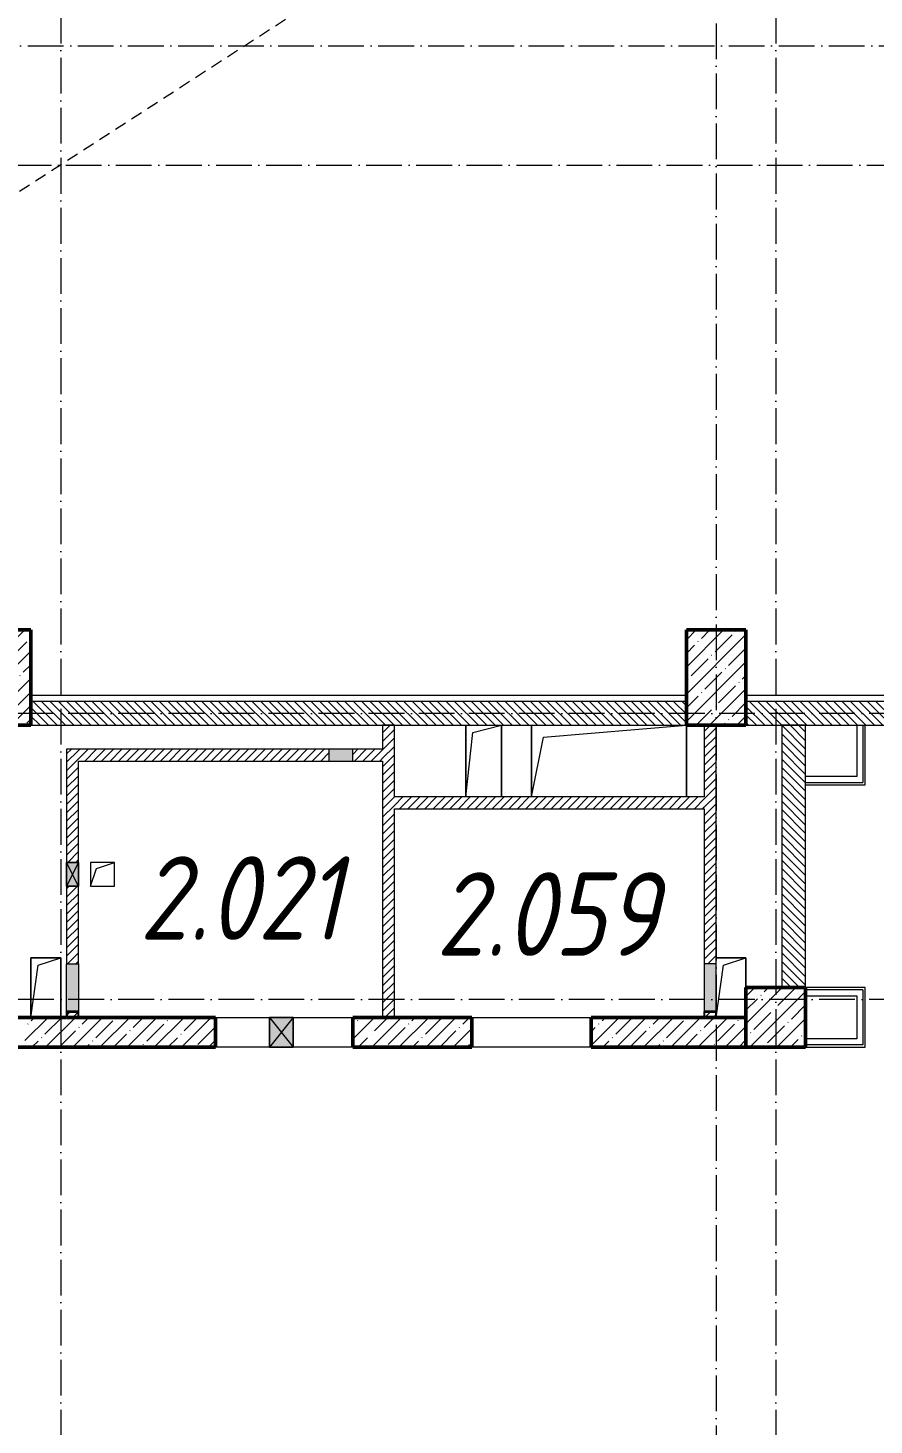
# Model space of a CAD drawing. Header units: millimetres. Extents: x -12989 to 629078, y -109036 to 555275.
# Drawn here: x 100485 to 107585, y 127725 to 139445 of the extents above; entities that cross this region are included whole.
import ezdxf

# ---------------------------------------------------------------- set-up
doc = ezdxf.new("R2010")
doc.units = ezdxf.units.MM
doc.linetypes.add('200_ШТРИХ_ш1п0_6_', pattern=[160, 100, -60])
doc.linetypes.add('50_200_ШТРИХ_1Т_ш5_п1_п1_', pattern=[700, 500, -100, 0, -100])
for name, color, linetype, lineweight in [('A-DETL-____-OTLN-3', 7, '200_ШТРИХ_ш1п0_6_', 9), ('A-DETL-GENF-OTLN', 7, 'Continuous', 9), ('A-FLOR-____-OTLN', 7, 'Continuous', 9), ('A-GENM-____-MCUT', 7, 'Continuous', 25), ('A-GENM-____-OTLN', 7, 'Continuous', 9), ('A-GENM-____-OTLN-1', 7, 'Continuous', 25), ('A-GLAZ-____-OTLN', 7, 'Continuous', 9), ('A-WALL-____-MCUT', 7, 'Continuous', 13), ('A-WALL-____-MCUT-2', 7, 'Continuous', 50), ('A-WALL-____-OTLN', 7, 'Continuous', 9), ('A-WALL-____-PATT-1', 7, 'Continuous', 9), ('A-WALL-FNSH-MCUT-1', 7, 'Continuous', 9), ('S-COLS-____-MCUT', 7, 'Continuous', 50), ('S-COLS-____-OTLN', 7, 'Continuous', 9), ('S-GRID-____-OTLN-1', 7, '50_200_ШТРИХ_1Т_ш5_п1_п1_', 9), ('Марки помещений', 7, 'Continuous', 9)]:
    doc.layers.add(name, color=color, linetype=linetype, lineweight=lineweight)
doc.layers.add('A-GLAZ-____-OTLN-1', color=7, linetype='Continuous', lineweight=9, true_color=0xc0c0c0)
doc.styles.add('ISOCPEUR_I_2', font='isocpeui.ttf', dxfattribs={"width": 0.85, "height": 2.3})
pattern_1 = [(135, (43259.71, 63713.66), (-35.35534, -35.35534), [])]
pattern_2 = [(45, (43259.71, 63713.66), (-35.35534, 35.35534), [])]

# ---------------------------------------------------------------- blocks, each defined once
blk = doc.blocks.new('BSC_Колонна _Прямоугольная - 500х500-V78-АР1_План отверстий 2 этажа в осях 1-64_Ю-ЯЯ')
at = {"layer": 'S-COLS-____-OTLN'}
h = blk.add_hatch(dxfattribs=at)
h.set_pattern_fill('FP_90', color=256, style=0, pattern_type=2)
h.set_pattern_definition([(45, (-63500, -67431.04), (-114.04925, 114.04925), []), (45, (-63385.95, -67431.04), (-114.04925, 114.04925), [201.613, -40.323, 3.353, -36.97])])
h.paths.add_polyline_path([(-250, -250), (250, -250), (250, 250), (-250, 250)], flags=0)
at = {"layer": 'S-COLS-____-MCUT'}
for p, q in [((250, 250), (-250, 250)), ((-250, 250), (-250, -250)), ((250, -250), (250, 250)), ((-250, -250), (250, -250))]:
    blk.add_line(p, q, dxfattribs=at)
blk = doc.blocks.new('BSC_Колонна _Прямоугольная - 500х800-V86-АР1_План отверстий 2 этажа в осях 1-64_Ю-ЯЯ')
at = {"layer": 'S-COLS-____-OTLN'}
h = blk.add_hatch(dxfattribs=at)
h.set_pattern_fill('FP_99', color=256, style=0, pattern_type=2)
h.set_pattern_definition([(225, (57000, 70281.04), (114.04925, -114.04925), []), (225, (56885.95, 70281.04), (114.04925, -114.04925), [201.613, -40.323, 3.353, -36.97])])
h.paths.add_polyline_path([(-250, 400), (-250, -400), (250, -400), (250, 400)], flags=0)
at = {"layer": 'S-COLS-____-MCUT'}
for p, q in [((250, 400), (-250, 400)), ((-250, 400), (-250, -400)), ((250, -400), (250, 400)), ((-250, -400), (250, -400))]:
    blk.add_line(p, q, dxfattribs=at)
blk = doc.blocks.new('BSC_Колонна _Прямоугольная - 500х800-V87-АР1_План отверстий 2 этажа в осях 1-64_Ю-ЯЯ')
at = {"layer": 'S-COLS-____-OTLN'}
h = blk.add_hatch(dxfattribs=at)
h.set_pattern_fill('FP_100', color=256, style=0, pattern_type=2)
h.set_pattern_definition([(225, (63000, 70281.04), (114.04925, -114.04925), []), (225, (62885.95, 70281.04), (114.04925, -114.04925), [201.613, -40.323, 3.353, -36.97])])
h.paths.add_polyline_path([(-250, 400), (-250, -400), (250, -400), (250, 400)], flags=0)
at = {"layer": 'S-COLS-____-MCUT'}
for p, q in [((250, 400), (-250, 400)), ((-250, 400), (-250, -400)), ((250, -400), (250, 400)), ((-250, -400), (250, -400))]:
    blk.add_line(p, q, dxfattribs=at)
blk = doc.blocks.new('AR_Отверстие Ниша - Лючок-32404098-АР1_План отверстий 2 этажа в осях 1-64_Ю-ЯЯ')
at = {"layer": 'A-GLAZ-____-OTLN'}
blk.add_hatch(color=256, dxfattribs=at).paths.add_polyline_path([(200, -50), (200, 50), (-200, 50), (-200, -50)], flags=0)
for p, q in [((200, 50), (-200, 50)), ((-200, 50), (-200, -50)), ((-200, -50), (200, -50))]:
    blk.add_line(p, q, dxfattribs=at)
blk = doc.blocks.new('AR_Отверстие Ниша - Лючок-32404066-АР1_План отверстий 2 этажа в осях 1-64_Ю-ЯЯ')
at = {"layer": 'A-GLAZ-____-OTLN'}
blk.add_hatch(color=256, dxfattribs=at).paths.add_polyline_path([(200, -50), (200, 50), (-200, 50), (-200, -50)], flags=0)
for p, q in [((-200, 50), (200, 50)), ((-200, -50), (-200, 50)), ((200, -50), (-200, -50))]:
    blk.add_line(p, q, dxfattribs=at)
blk = doc.blocks.new('AR_Отверстие Ниша - Лючок-32404042-АР1_План отверстий 2 этажа в осях 1-64_Ю-ЯЯ')
at = {"layer": 'A-GLAZ-____-OTLN'}
blk.add_hatch(color=256, dxfattribs=at).paths.add_polyline_path([(100, -50), (100, 50), (-100, 50), (-100, -50)], flags=0)
for p, q in [((100, 50), (-100, 50)), ((-100, 50), (-100, -50)), ((100, -50), (100, 50)), ((-100, -50), (100, -50))]:
    blk.add_line(p, q, dxfattribs=at)
blk = doc.blocks.new('154_Фахверк_СКБ_Швеллер - Тип_100_3960_зеркало-29769493-АР1_План отверстий 2 этажа в осях 1-64_Ю-ЯЯ')
at = {"layer": 'A-GENM-____-MCUT'}
for p, q in [((175, 50), (125, 50)), ((125, 50), (125, -50)), ((128, 47), (175, 47)), ((128, -47), (128, 47)), ((175, 47), (175, 50)), ((125, -50), (175, -50)), ((175, -47), (128, -47)), ((175, -50), (175, -47))]:
    blk.add_line(p, q, dxfattribs=at)
blk = doc.blocks.new('AR_Отверстие прямоугольное _в стене_ - AR_Отверстие прямоугольное _в стене__ВК-32402728-АР1_План отверстий 2 этажа в осях 1-64_Ю-ЯЯ')
at = {"layer": 'A-GLAZ-____-OTLN'}
blk.add_hatch(color=256, dxfattribs=at).paths.add_polyline_path([(100, 50), (-100, 50), (-100, -50), (100, -50)], flags=0)
at = {"layer": 'A-DETL-GENF-OTLN'}
for p, q in [((-100, -50), (-100, 50)), ((-100, 50), (100, 50)), ((100, 50), (-100, -50)), ((-100, 50), (100, -50)), ((100, 50), (-100, 50)), ((-100, 50), (-100, -50)), ((100, 50), (100, -50)), ((100, -50), (100, 50)), ((100, -50), (-100, -50)), ((-100, -50), (100, -50))]:
    blk.add_line(p, q, dxfattribs=at)
blk = doc.blocks.new('AR_Отверстие прямоугольное _в плите_ - AR_Отверстие прямоугольное _в плите_-30459229-АР1_План отверстий 2 этажа в осях 1-64_Ю-ЯЯ')
at = {"layer": 'A-GENM-____-OTLN'}
for p, q in [((125, 250), (-125, 250)), ((-125, 250), (-125, -250)), ((-63, 188), (125, 250)), ((125, -250), (125, 250)), ((-125, -250), (-63, 188))]:
    blk.add_line(p, q, dxfattribs=at)
blk = doc.blocks.new('AR_Отверстие прямоугольное _в плите_ - AR_Отверстие прямоугольное _в плите_-30459207-АР1_План отверстий 2 этажа в осях 1-64_Ю-ЯЯ')
at = {"layer": 'A-GENM-____-OTLN'}
for p, q in [((100, 100), (-100, 100)), ((-100, 100), (-100, -100)), ((-100, -100), (-50, 50)), ((-50, 50), (100, 100)), ((100, -100), (100, 100)), ((-100, -100), (100, -100))]:
    blk.add_line(p, q, dxfattribs=at)
blk = doc.blocks.new('AR_Отверстие прямоугольное _в плите_ - AR_Отверстие прямоугольное _в плите_-V162-АР1_План отверстий 2 этажа в осях 1-64_Ю-ЯЯ')
at = {"layer": 'A-GENM-____-OTLN'}
for p, q in [((125, 250), (-125, 250)), ((-63, 188), (125, 250)), ((125, 0), (125, 250)), ((-125, -250), (-63, 188))]:
    blk.add_line(p, q, dxfattribs=at)
blk = doc.blocks.new('AR_Отверстие прямоугольное _в плите_ - AR_Отверстие прямоугольное _в плите_-30552610-АР1_План отверстий 2 этажа в осях 1-64_Ю-ЯЯ')
at = {"layer": 'A-GENM-____-OTLN'}
for p, q in [((-150, 300), (-150, -300)), ((-150, -300), (-90, 240)), ((-90, 240), (150, 300)), ((150, -300), (150, 300))]:
    blk.add_line(p, q, dxfattribs=at)
blk = doc.blocks.new('AR_Отверстие прямоугольное _в стене__БезПР - AR_Отверстие прямоугольное _в стене__БезПР-30578456-АР1_План отверстий 2 этажа в осях 1-64_Ю-ЯЯ')
at = {"layer": 'A-GLAZ-____-OTLN-1'}
blk.add_hatch(color=256, dxfattribs=at).paths.add_polyline_path([(100, -125), (100, 125), (-100, 125), (-100, -125)], flags=0)
at = {"layer": 'A-DETL-GENF-OTLN'}
for p, q in [((-100, -125), (-100, 125)), ((-100, 125), (100, 125)), ((100, 125), (-100, -125)), ((-100, 125), (100, -125)), ((100, 125), (-100, 125)), ((-100, 125), (-100, -125)), ((100, 125), (100, -125)), ((100, -125), (100, 125)), ((100, -125), (-100, -125)), ((-100, -125), (100, -125))]:
    blk.add_line(p, q, dxfattribs=at)
at = {"layer": 'A-GLAZ-____-OTLN'}
blk.add_line((100, 125), (-100, 125), dxfattribs=at)
blk = doc.blocks.new('AR_Отверстие прямоугольное _в плите_ - AR_Отверстие прямоугольное _в плите_-30552510-АР1_План отверстий 2 этажа в осях 1-64_Ю-ЯЯ')
at = {"layer": 'A-GENM-____-OTLN'}
for p, q in [((-650, 300), (-650, -300)), ((-550, 200), (650, 300)), ((650, -300), (650, 300)), ((-650, -300), (-550, 200))]:
    blk.add_line(p, q, dxfattribs=at)
blk = doc.blocks.new('2этаж')
at = {"layer": 'S-GRID-____-OTLN-1', "color": 251, "ltscale": 0.6, "true_color": 0x636466}
for p, q in [((47408.3, 549908.8), (47408.3, 511907.5)), ((41908.3, 549620.5), (41908.3, 512048.6)), ((47908.3, 549620.5), (47908.3, 512048.6)), ((33650.4, 534597), (88482.7, 534597)), ((18845.8, 533597), (88482.7, 533597)), ((88482.7, 528997), (33650.4, 528997)), ((88482.7, 526597), (-20260.4, 526597))]:
    blk.add_line(p, q, dxfattribs=at)

msp = doc.modelspace()

# ---------------------------------------------------------------- hatches: boundary and pattern name
at = {"layer": 'A-WALL-____-PATT-1'}
h = msp.add_hatch(dxfattribs=at)
h.set_pattern_fill('FP_6', color=256, style=0, pattern_type=2)
h.set_pattern_definition(pattern_1)
h.paths.add_polyline_path([(106009.7115, 133594.7006), (106009.7115, 133794.7006), (100509.7115, 133794.7006), (100509.7115, 133594.7006), (105107.0537, 133594.7006)], flags=0)
h = msp.add_hatch(dxfattribs=at)
h.set_pattern_fill('FP_6', color=256, style=0, pattern_type=2)
h.set_pattern_definition(pattern_1)
h.paths.add_polyline_path([(111959.7115, 133594.7006), (111959.7115, 133794.7006), (106509.7115, 133794.7006), (106509.7115, 133594.7006), (110409.5557, 133594.7006)], flags=0)
h = msp.add_hatch(dxfattribs=at)
h.set_pattern_fill('FP_5', color=256, style=0, pattern_type=2)
h.set_pattern_definition(pattern_2)
h.paths.add_polyline_path([(103559.7115, 131144.7006), (103559.7115, 133594.7006), (103459.7115, 133594.7006), (103459.7115, 131144.7006)], flags=0)
h = msp.add_hatch(dxfattribs=at)
h.set_pattern_fill('FP_5', color=256, style=0, pattern_type=2)
h.set_pattern_definition(pattern_2)
h.paths.add_polyline_path([(106162.7115, 131144.7006), (106256.7115, 131144.7006), (106256.7115, 131191.7006), (106162.7115, 131191.7006)], flags=0)
h.paths.add_polyline_path([(106259.7115, 131594.7006), (106259.7115, 133594.7006), (106159.7115, 133594.7006), (106159.7115, 131594.7006), (106233.9972, 131594.7006)], flags=0)
h = msp.add_hatch(dxfattribs=at)
h.set_pattern_fill('FP_6', color=256, style=0, pattern_type=2)
h.set_pattern_definition(pattern_1)
h.paths.add_polyline_path([(106809.7115, 131394.7006), (107009.7115, 131394.7006), (107009.7115, 133594.7006), (106809.7115, 133594.7006)], flags=0)
h = msp.add_hatch(dxfattribs=at)
h.set_pattern_fill('FP_5', color=256, style=0, pattern_type=2)
h.set_pattern_definition(pattern_2)
h.paths.add_polyline_path([(100812.7115, 131144.7006), (100906.7115, 131144.7006), (100906.7115, 131191.7006), (100812.7115, 131191.7006)], flags=0)
h.paths.add_polyline_path([(100809.7115, 131594.7006), (100909.7115, 131594.7006), (100909.7115, 132244.7006), (100809.7115, 132244.7006), (100809.7115, 132239.1369)], flags=0)
h.paths.add_polyline_path([(100809.7115, 132444.7006), (100909.7115, 132444.7006), (100909.7115, 133394.7006), (100809.7115, 133394.7006)], flags=0)
h = msp.add_hatch(dxfattribs=at)
h.set_pattern_fill('FP_5', color=256, style=0, pattern_type=2)
h.set_pattern_definition(pattern_2)
h.paths.add_polyline_path([(100909.7115, 133294.7006), (103009.7115, 133294.7006), (103009.7115, 133394.7006), (100909.7115, 133394.7006)], flags=0)
h.paths.add_polyline_path([(103459.7115, 133294.7006), (103459.7115, 133394.7006), (103209.7115, 133394.7006), (103209.7115, 133294.7006), (103339.5531, 133294.7006)], flags=0)
h = msp.add_hatch(dxfattribs=at)
h.set_pattern_fill('FP_5', color=256, style=0, pattern_type=2)
h.set_pattern_definition(pattern_2)
h.paths.add_polyline_path([(103559.7115, 132894.7006), (106159.7115, 132894.7006), (106159.7115, 132994.7006), (103559.7115, 132994.7006)], flags=0)
h = msp.add_hatch(dxfattribs=at)
h.set_pattern_fill('FP_13', color=256, style=0, pattern_type=2)
h.set_pattern_definition([(45, (43259.71, 63713.66), (-114.04925, 114.04925), []), (45, (43373.76, 63713.66), (-114.04925, 114.04925), [201.612, -40.322, 3.353, -36.97])])
h.paths.add_polyline_path([(106509.7115, 130894.7006), (106509.7115, 131144.7006), (105209.7115, 131144.7006), (105209.7115, 130894.7006), (106259.7115, 130894.7006)], flags=0)
h.paths.add_polyline_path([(104209.7115, 130894.7006), (104209.7115, 131144.7006), (103209.7115, 131144.7006), (103209.7115, 130894.7006), (103339.5531, 130894.7006)], flags=0)
h.paths.add_polyline_path([(100809.7115, 130894.7006), (102059.7115, 130894.7006), (102059.7115, 131144.7006), (100459.7115, 131144.7006), (100459.7115, 130894.7006)], flags=0)

# ---------------------------------------------------------------- linework, layer by layer
at = {"layer": 'A-DETL-____-OTLN-3'}
msp.add_line((117159.7115, 148894.7006), (94259.7115, 134094.7006), dxfattribs=at)
at = {"layer": 'A-FLOR-____-OTLN'}
for p, q in [((106009.7115, 133844.7006), (100509.7115, 133844.7006)), ((111959.7115, 133844.7006), (106509.7115, 133844.7006)), ((104158.4196, 132994.7006), (104158.4196, 133594.7006)), ((104458.4196, 133594.7006), (104458.4196, 132994.7006)), ((104709.7115, 132994.7006), (104709.7115, 133594.7006)), ((106009.7115, 133594.7006), (106009.7115, 132994.7006)), ((100509.7115, 131644.7006), (100759.7115, 131644.7006)), ((100509.7115, 131144.7006), (100509.7115, 131644.7006)), ((100759.7115, 131644.7006), (100759.7115, 131144.7006)), ((106259.7115, 131644.7006), (106509.7115, 131644.7006)), ((106509.7115, 131644.7006), (106509.7115, 131394.7006))]:
    msp.add_line(p, q, dxfattribs=at)
at = {"layer": 'A-WALL-____-MCUT'}
for p, q in [((106009.7115, 133794.7006), (100509.7115, 133794.7006)), ((111959.7115, 133794.7006), (106509.7115, 133794.7006)), ((100509.7115, 133594.7006), (106009.7115, 133594.7006)), ((106509.7115, 133594.7006), (111959.7115, 133594.7006)), ((107009.7115, 133594.7006), (106809.7115, 133594.7006)), ((106809.7115, 133594.7006), (106809.7115, 131394.7006)), ((107009.7115, 131394.7006), (107009.7115, 133594.7006)), ((107439.7115, 133594.7006), (107439.7115, 133164.7006)), ((107489.7115, 133594.7006), (107489.7115, 133114.7006)), ((107439.7115, 133164.7006), (107009.7115, 133164.7006)), ((107009.7115, 133114.7006), (107489.7115, 133114.7006)), ((107489.7115, 131374.7006), (107009.7115, 131374.7006)), ((107009.7115, 131324.7006), (107439.7115, 131324.7006)), ((107439.7115, 131324.7006), (107439.7115, 130964.7006)), ((107489.7115, 131374.7006), (107489.7115, 130914.7006)), ((107439.7115, 130964.7006), (107009.7115, 130964.7006)), ((107489.7115, 130914.7006), (107009.7115, 130914.7006))]:
    msp.add_line(p, q, dxfattribs=at)
at = {"layer": 'A-WALL-____-MCUT-2'}
for p, q in [((100809.7115, 131144.7006), (99009.7115, 131144.7006)), ((100906.7115, 131144.7006), (100812.7115, 131144.7006)), ((102059.7115, 131144.7006), (100909.7115, 131144.7006)), ((102059.7115, 130894.7006), (102059.7115, 131144.7006)), ((104209.7115, 131144.7006), (103209.7115, 131144.7006)), ((103209.7115, 131144.7006), (103209.7115, 130894.7006)), ((104209.7115, 130894.7006), (104209.7115, 131144.7006)), ((106159.7115, 131144.7006), (105209.7115, 131144.7006)), ((105209.7115, 131144.7006), (105209.7115, 130894.7006)), ((106256.7115, 131144.7006), (106162.7115, 131144.7006)), ((106509.7115, 131144.7006), (106259.7115, 131144.7006)), ((97559.7115, 130894.7006), (102059.7115, 130894.7006)), ((103209.7115, 130894.7006), (104209.7115, 130894.7006)), ((105209.7115, 130894.7006), (106509.7115, 130894.7006))]:
    msp.add_line(p, q, dxfattribs=at)
at = {"layer": 'A-WALL-____-OTLN'}
for p, q in [((102059.7115, 131144.7006), (102511.1143, 131144.7006)), ((102711.1143, 131144.7006), (103209.7115, 131144.7006)), ((104209.7115, 131144.7006), (105209.7115, 131144.7006)), ((102511.1143, 130894.7006), (102059.7115, 130894.7006)), ((103209.7115, 130894.7006), (102711.1143, 130894.7006)), ((105209.7115, 130894.7006), (104209.7115, 130894.7006))]:
    msp.add_line(p, q, dxfattribs=at)
at = {"layer": 'A-WALL-FNSH-MCUT-1'}
for p, q in [((103459.7115, 133594.7006), (103459.7115, 133394.7006)), ((103559.7115, 133594.7006), (103459.7115, 133594.7006)), ((103559.7115, 132994.7006), (103559.7115, 133594.7006)), ((106159.7115, 133594.7006), (106159.7115, 132994.7006)), ((106259.7115, 131594.7006), (106259.7115, 133594.7006)), ((107509.7115, 133094.7006), (107509.7115, 133594.7006)), ((100809.7115, 133394.7006), (100809.7115, 132444.7006)), ((103009.7115, 133394.7006), (100809.7115, 133394.7006)), ((103459.7115, 133394.7006), (103209.7115, 133394.7006)), ((100909.7115, 132444.7006), (100909.7115, 133294.7006)), ((100909.7115, 133294.7006), (103009.7115, 133294.7006)), ((103209.7115, 133294.7006), (103459.7115, 133294.7006)), ((103459.7115, 133294.7006), (103459.7115, 131144.7006)), ((107009.7115, 133094.7006), (107509.7115, 133094.7006)), ((106159.7115, 132994.7006), (103559.7115, 132994.7006)), ((103559.7115, 131144.7006), (103559.7115, 132894.7006)), ((103559.7115, 132894.7006), (106159.7115, 132894.7006)), ((106159.7115, 132894.7006), (106159.7115, 131594.7006)), ((100809.7115, 132244.7006), (100809.7115, 131594.7006)), ((100909.7115, 131594.7006), (100909.7115, 132244.7006)), ((107509.7115, 131394.7006), (107009.7115, 131394.7006)), ((107509.7115, 130894.7006), (107509.7115, 131394.7006)), ((107009.7115, 130894.7006), (107509.7115, 130894.7006))]:
    msp.add_line(p, q, dxfattribs=at)

# ---------------------------------------------------------------- block references
msp.add_blockref('2этаж', (58851.3748, -395302.2823))
at = {"layer": 'A-GENM-____-OTLN'}
for name, p in [('AR_Отверстие прямоугольное _в плите_ - AR_Отверстие прямоугольное _в плите_-30552610-АР1_План отверстий 2 этажа в осях 1-64_Ю-ЯЯ', (104308.4196, 133294.7006)), ('AR_Отверстие прямоугольное _в плите_ - AR_Отверстие прямоугольное _в плите_-30552510-АР1_План отверстий 2 этажа в осях 1-64_Ю-ЯЯ', (105359.7115, 133294.7006)), ('AR_Отверстие прямоугольное _в плите_ - AR_Отверстие прямоугольное _в плите_-30459207-АР1_План отверстий 2 этажа в осях 1-64_Ю-ЯЯ', (101109.7115, 132344.7006)), ('AR_Отверстие прямоугольное _в плите_ - AR_Отверстие прямоугольное _в плите_-30459229-АР1_План отверстий 2 этажа в осях 1-64_Ю-ЯЯ', (100634.7115, 131394.7006)), ('AR_Отверстие прямоугольное _в плите_ - AR_Отверстие прямоугольное _в плите_-V162-АР1_План отверстий 2 этажа в осях 1-64_Ю-ЯЯ', (106384.7115, 131394.7006))]:
    msp.add_blockref(name, p, dxfattribs=at)
at = {"layer": 'A-GENM-____-OTLN-1', "rotation": 270}
for p in [(100859.7115, 131319.7006), (106209.7115, 131319.7006)]:
    msp.add_blockref('154_Фахверк_СКБ_Швеллер - Тип_100_3960_зеркало-29769493-АР1_План отверстий 2 этажа в осях 1-64_Ю-ЯЯ', p, dxfattribs=at)
at = {"layer": 'A-GLAZ-____-OTLN'}
for name, p in [('AR_Отверстие Ниша - Лючок-32404042-АР1_План отверстий 2 этажа в осях 1-64_Ю-ЯЯ', (103109.7115, 133344.7006)), ('AR_Отверстие прямоугольное _в стене__БезПР - AR_Отверстие прямоугольное _в стене__БезПР-30578456-АР1_План отверстий 2 этажа в осях 1-64_Ю-ЯЯ', (102611.1143, 131019.7006))]:
    msp.add_blockref(name, p, dxfattribs=at)
at = {"layer": 'A-GLAZ-____-OTLN', "rotation": 270}
for name, p in [('AR_Отверстие прямоугольное _в стене_ - AR_Отверстие прямоугольное _в стене__ВК-32402728-АР1_План отверстий 2 этажа в осях 1-64_Ю-ЯЯ', (100859.7115, 132344.7006)), ('AR_Отверстие Ниша - Лючок-32404066-АР1_План отверстий 2 этажа в осях 1-64_Ю-ЯЯ', (100859.7115, 131394.7006)), ('AR_Отверстие Ниша - Лючок-32404098-АР1_План отверстий 2 этажа в осях 1-64_Ю-ЯЯ', (106209.7115, 131394.7006))]:
    msp.add_blockref(name, p, dxfattribs=at)
at = {"layer": 'S-COLS-____-OTLN', "rotation": 180}
for name, p in [('BSC_Колонна _Прямоугольная - 500х800-V86-АР1_План отверстий 2 этажа в осях 1-64_Ю-ЯЯ', (100259.7115, 133994.7006)), ('BSC_Колонна _Прямоугольная - 500х800-V87-АР1_План отверстий 2 этажа в осях 1-64_Ю-ЯЯ', (106259.7115, 133994.7006))]:
    msp.add_blockref(name, p, dxfattribs=at)
at = {"layer": 'S-COLS-____-OTLN'}
msp.add_blockref('BSC_Колонна _Прямоугольная - 500х500-V78-АР1_План отверстий 2 этажа в осях 1-64_Ю-ЯЯ', (106759.7115, 131144.7006), dxfattribs=at)

# ---------------------------------------------------------------- texts
at = {"layer": 'Марки помещений', "char_height": 700, "attachment_point": 1, "style": 'ISOCPEUR_I_2'}
for s, insert, width in [('2.021', (101419.9217, 132495.8173), 737.5525), ('2.059', (103909.2477, 132361.4734), 785.65375)]:
    msp.add_mtext(s, dxfattribs=dict(at, insert=insert, width=width))

doc.saveas('drawing.dxf')
